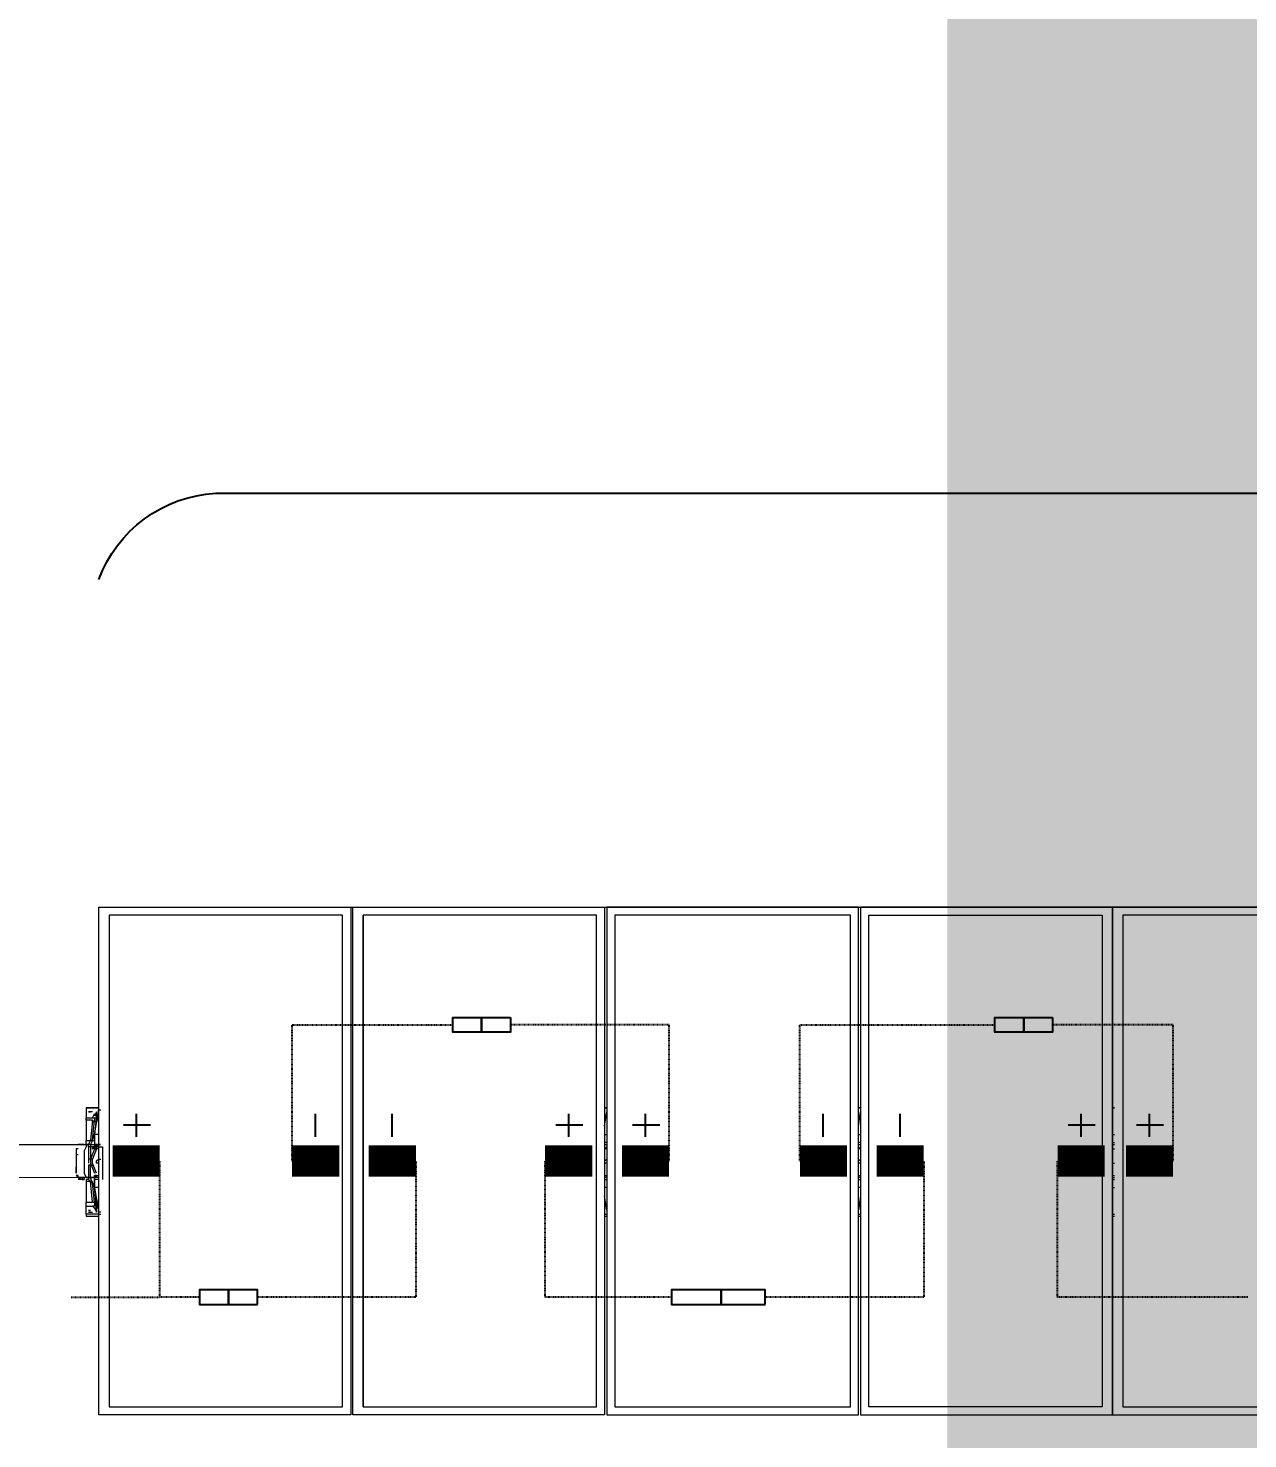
# Model space of a CAD drawing. Header units: feet. Extents: x -327 to 55127, y -2634 to 4121.
# Drawn here: x 4484.6 to 4677.4, y 1363.2 to 1586.3 of the extents above; entities that cross this region are included whole.
import ezdxf
from ezdxf.enums import TextEntityAlignment as Align

# ---------------------------------------------------------------- set-up
doc = ezdxf.new("R2018")
doc.units = ezdxf.units.FT
doc.header["$MEASUREMENT"] = 0
doc.linetypes.add('HIDDEN', pattern=[0.375, 0.25, -0.125])
for name, color, linetype in [('E-HARN-COMP', 8, 'Continuous'), ('E-TRNK-CABL-NEG', 6, 'HIDDEN'), ('E-TRUNK-CABLE-POS', 6, 'HIDDEN'), ('G-ANNO-TEXT', 1, 'Continuous'), ('Polarity-Text', 7, 'Continuous')]:
    doc.layers.add(name, color=color, linetype=linetype)
doc.styles.add('NEI-A', font='arial.ttf')
doc.styles.get("Standard").update_dxf_attribs({"font": 'arial.ttf'})

# ---------------------------------------------------------------- blocks, each defined once
blk = doc.blocks.new('DETAIL_TITLE')
at = {"style": 'NEI-A', "flags": 8}
blk.add_attdef('#', text='', height=0.2, dxfattribs=at).set_placement((0.5922, -0.5109), align=Align.MIDDLE_CENTER)
at = {"lineweight": 30, "flags": 104}
blk.add_attdef('DETAIL_TITLE', text='', height=0.2, dxfattribs=at).set_placement((0.9099, -0.5251), align=Align.BOTTOM_LEFT)
at = {"style": 'NEI-A'}
for tag, p in [('SCALE:', (0.9386, -0.7379)), ('1"_=_', (1.5474, -0.7379))]:
    blk.add_attdef(tag, text='', height=0.1, dxfattribs=at).set_placement(p, align=Align.BOTTOM_LEFT)
blk = doc.blocks.new('A$C47dfd34d')
at = {"lineweight": 5}
for points in [[(0.925, 0), (0.925, 0.4133), (2.1616, 0.4133)], [(1.14, 0.0067), (1.14, 0.4067)], [(0.9165, 0.25), (0.9148, 0.25), (0.9148, 0.2417), (0.9198, 0.2417), (0.9215, 0.245), (0.9231, 0.245), (0.9231, 0.2433), (0.9231, 0.2467), (0.9215, 0.2433)], [(0.9148, 0.24), (0.9148, 0.2233), (0.9181, 0.2233), (0.9198, 0.2233), (0.9215, 0.24), (0.9215, 0.2383), (0.9198, 0.2383), (0.9198, 0.24), (0.9148, 0.24), (0.9148, 0.2417)], [(0.9198, 0.2467), (0.9181, 0.2467), (0.9165, 0.2467), (0.9181, 0.2467), (0.9165, 0.2467)], [(0.9198, 0.2417), (0.9231, 0.2417), (0.9231, 0.2433), (0.9215, 0.2283), (0.9248, 0.2467), (0.9248, 0.245)], [(0.9215, 0.2417), (0.9215, 0.2383)], [(0.9231, 0.2417), (0.9231, 0.24)], [(0.9248, 0.2467), (0.9248, 0.2483), (0.9248, 0.2467)], [(0.9248, 0.2483), (0.9265, 0.2483)], [(0.9248, 0.2383), (0.9248, 0.2467)], [(1.3366, 0.235), (1.3383, 0.2467), (1.3383, 0.2433)], [(1.5433, 0.235), (1.5449, 0.2467), (1.5449, 0.2433)], [(1.7499, 0.235), (1.7499, 0.2467), (1.7499, 0.2433)], [(0.9198, 0.24), (0.9181, 0.2233), (0.9198, 0.2233), (0.9215, 0.2283), (0.9215, 0.2183), (0.9231, 0.2183), (0.9215, 0.2183), (0.9231, 0.2183), (0.9215, 0.2183), (0.9215, 0.2167), (0.9181, 0.2083), (0.9165, 0.2083)], [(0.9247, 0.1933), (0.9231, 0.1933), (0.9214, 0.1933), (0.065, 0.1917), (0.0017, 0.1917), (0.0017, 0.22), (0.065, 0.22), (0.9231, 0.22), (0.9214, 0.2183), (0.9197, 0.2167), (0.9214, 0.2183), (0.9231, 0.2183), (0.9247, 0.22), (0.9264, 0.22), (0.9247, 0.22), (0.9231, 0.22), (0.9214, 0.2183), (0.9231, 0.2183), (0.9247, 0.2183), (0.9281, 0.2183), (0.9281, 0.1917)], [(0.9098, 0.22), (0.9115, 0.22), (0.9131, 0.22), (0.9115, 0.22), (0.9081, 0.22)], [(0.9131, 0.22), (0.9148, 0.22), (0.9148, 0.2183), (0.9131, 0.215), (0.9131, 0.1967), (0.9148, 0.1933)], [(0.9181, 0.22), (0.9181, 0.2183), (0.9165, 0.2183), (0.9165, 0.22), (0.9148, 0.22), (0.9148, 0.2233)], [(0.9165, 0.2183), (0.9165, 0.2083), (0.9165, 0.205)], [(0.9248, 0.2283), (0.9215, 0.2283), (0.9215, 0.2183), (0.9181, 0.2183), (0.9181, 0.2083), (0.9181, 0.205), (0.9215, 0.1967)], [(0.9198, 0.2233), (0.9215, 0.2233)], [(0.9231, 0.2167), (0.9231, 0.22), (0.9248, 0.22), (0.9215, 0.22)], [(1.3366, 0.2283), (1.3383, 0.2283)], [(1.3383, 0.2217), (1.3366, 0.2217)], [(1.3366, 0.22), (1.3383, 0.22)], [(1.3383, 0.2167), (1.3366, 0.2167), (1.3383, 0.2183)], [(1.5433, 0.2283), (1.5449, 0.2283)], [(1.5449, 0.2217), (1.5433, 0.2217)], [(1.5433, 0.22), (1.5449, 0.22)], [(1.5449, 0.2167), (1.5433, 0.2167), (1.5449, 0.2183)], [(1.7499, 0.2283), (1.7516, 0.2283)], [(1.7499, 0.2217), (1.7516, 0.2217)], [(1.7499, 0.22), (1.7516, 0.22)], [(1.7499, 0.2183), (1.7499, 0.2167), (1.7516, 0.2167)], [(0.9065, 0.2167), (0.9065, 0.1967), (0.9065, 0.2017), (0.9065, 0.2)], [(0.9081, 0.2167), (0.9065, 0.2167), (0.9065, 0.2117)], [(0.9081, 0.2117), (0.9065, 0.2117), (0.9065, 0.2017)], [(0.9231, 0.1967), (0.9198, 0.205), (0.9198, 0.2083), (0.9181, 0.2083), (0.9181, 0.2033), (0.9198, 0.2033)], [(0.9248, 0.2167), (0.9231, 0.2167), (0.9215, 0.2167), (0.9231, 0.2167), (0.9198, 0.2083)], [(0.9248, 0.205), (0.9231, 0.205), (0.9231, 0.2067), (0.9248, 0.2083), (0.9265, 0.2083)], [(1.3366, 0.2067), (1.3383, 0.2083)], [(1.5433, 0.2067), (1.5449, 0.2083)], [(1.7499, 0.2067), (1.7499, 0.2083)], [(1.3383, 0.205), (1.3366, 0.205)], [(1.5449, 0.205), (1.5433, 0.205)], [(1.7499, 0.205), (1.7516, 0.205)], [(0.9081, 0.195), (0.9065, 0.195), (0.9081, 0.1933), (0.9098, 0.1917), (0.9098, 0.1933), (0.9081, 0.1933), (0.9081, 0.195), (0.9065, 0.195)], [(0.9131, 0.1933), (0.9115, 0.1933), (0.9115, 0.1917), (0.9131, 0.1917), (0.9115, 0.1917), (0.9081, 0.1917)], [(0.9215, 0.1883), (0.9198, 0.1883), (0.9181, 0.1933), (0.9165, 0.1933), (0.9165, 0.1917), (0.9165, 0.1933), (0.9148, 0.1933), (0.9115, 0.1933), (0.9131, 0.1933), (0.9115, 0.1933), (0.9098, 0.1933), (0.9115, 0.1933), (0.9131, 0.1933), (0.9131, 0.1917)], [(0.9098, 0.1933), (0.9098, 0.1933)], [(0.9248, 0.1933), (0.9231, 0.1933), (0.9215, 0.1933), (0.9215, 0.195), (0.9231, 0.195), (0.9215, 0.195), (0.9215, 0.1933), (0.9215, 0.185), (0.9248, 0.165), (0.9248, 0.1633), (0.9148, 0.1633), (0.9148, 0.1617), (0.9248, 0.1617)], [(0.9215, 0.1733), (0.9198, 0.1883), (0.9181, 0.19), (0.9165, 0.1917), (0.9148, 0.1917), (0.9148, 0.19)], [(0.9165, 0.1633), (0.9148, 0.1633), (0.9148, 0.17), (0.9198, 0.17), (0.9215, 0.1683), (0.9231, 0.165), (0.9231, 0.1683), (0.9215, 0.185), (0.9198, 0.1883), (0.9198, 0.19), (0.9181, 0.19)], [(0.9198, 0.1733), (0.9181, 0.19), (0.9148, 0.19), (0.9148, 0.1733)], [(0.9248, 0.185), (0.9215, 0.185), (0.9215, 0.1933), (0.9181, 0.1933), (0.9198, 0.1933)], [(0.9215, 0.1933), (0.9215, 0.195), (0.9231, 0.1933), (0.9231, 0.195), (0.9215, 0.195), (0.9248, 0.195)], [(0.9248, 0.1917), (0.9215, 0.1917)], [(1.3366, 0.195), (1.3383, 0.195)], [(1.3383, 0.1933), (1.3366, 0.1933)], [(1.3366, 0.1917), (1.3383, 0.1917)], [(1.3383, 0.185), (1.3366, 0.185)], [(1.5433, 0.195), (1.5449, 0.195)], [(1.5449, 0.1933), (1.5433, 0.1933)], [(1.5433, 0.1917), (1.5449, 0.1917)], [(1.5449, 0.185), (1.5433, 0.185)], [(1.7499, 0.195), (1.7516, 0.195)], [(1.7499, 0.1933), (1.7516, 0.1933)], [(1.7499, 0.1917), (1.7516, 0.1917)], [(1.7499, 0.185), (1.7516, 0.185)], [(0.9148, 0.17), (0.9148, 0.1733), (0.9198, 0.1733), (0.9215, 0.1733), (0.9215, 0.17)], [(0.9248, 0.165), (0.9248, 0.175)], [(1.3383, 0.17), (1.3383, 0.1667), (1.3366, 0.1783)], [(1.5449, 0.17), (1.5449, 0.1667), (1.5433, 0.1783)], [(1.7499, 0.17), (1.7499, 0.1667), (1.7499, 0.1783)], [(0.9165, 0.1667), (0.9181, 0.1667)], [(0.9181, 0.165), (0.9165, 0.165), (0.9181, 0.165), (0.9198, 0.165)], [(0.9231, 0.1717), (0.9231, 0.17), (0.9198, 0.17)], [(0.9231, 0.17), (0.9231, 0.1683), (0.9215, 0.1683)], [(0.9248, 0.1667), (0.9248, 0.1633), (0.9265, 0.1633)], [(0.9265, 0.165), (0.9248, 0.165), (0.9248, 0.1633)], [(1.3366, 0.1633), (1.3383, 0.1633)], [(1.3366, 0.1617), (1.3383, 0.1617)], [(1.3383, 0.1667), (1.3383, 0.1667)], [(1.5433, 0.1633), (1.5449, 0.1633)], [(1.5433, 0.1617), (1.5449, 0.1617)], [(1.5449, 0.1667), (1.5449, 0.1667)], [(1.7499, 0.1667), (1.7499, 0.1667)], [(1.7499, 0.1633), (1.7516, 0.1633)], [(1.7499, 0.1617), (1.7516, 0.1617)]]:
    blk.add_lwpolyline(points, dxfattribs=at)
for points in [[(0.925, 0.4133), (1.13, 0.4133), (1.13, 0), (0.925, 0)], [(1.1316, 0.4133), (1.3366, 0.4133), (1.3366, 0), (1.1316, 0)], [(1.3383, 0), (1.5433, 0), (1.5433, 0.4133), (1.3383, 0.4133)], [(1.5449, 0.4133), (1.5449, 0), (1.7499, 0), (1.7499, 0.4133)], [(1.9549, 0.4133), (1.7499, 0.4133), (1.7499, 0), (1.9549, 0)], [(0.9333, 0.4067), (0.9333, 0.0067), (1.1233, 0.0067), (1.1233, 0.4067)], [(1.14, 0.4067), (1.14, 0.0067), (1.3299, 0.0067), (1.3299, 0.4067)], [(1.3449, 0.0067), (1.5366, 0.0067), (1.5366, 0.4067), (1.3449, 0.4067)], [(1.7416, 0.4067), (1.7416, 0.0067), (1.5516, 0.0067), (1.5516, 0.4067)], [(1.7583, 0.0067), (1.9483, 0.0067), (1.9483, 0.4067), (1.7583, 0.4067)], [(0.9248, 0.25), (0.9148, 0.25)], [(1.3383, 0.25), (1.3366, 0.25)], [(1.5449, 0.25), (1.5433, 0.25)], [(1.7516, 0.25), (1.7499, 0.25)], [(0.9131, 0.22), (0.9115, 0.22)], [(0.9181, 0.2233), (0.9198, 0.2233), (0.9181, 0.22), (0.9165, 0.22)], [(0.9215, 0.2167), (0.9215, 0.2183)], [(0.9165, 0.2033), (0.9165, 0.1933), (0.9181, 0.1933), (0.9181, 0.2033)]]:
    blk.add_lwpolyline(points, close=True, dxfattribs=at)

msp = doc.modelspace()

# ---------------------------------------------------------------- linework, layer by layer
at = {"layer": 'E-HARN-COMP'}
for points in [[(4556.26, 1429.87), (4556.26, 1427.54), (4551.69, 1427.54), (4551.69, 1429.87)], [(4560.82, 1429.87), (4560.82, 1427.54), (4556.26, 1427.54), (4556.26, 1429.87)], [(4641.97, 1429.87), (4641.97, 1427.54), (4637.4, 1427.54), (4637.4, 1429.87)], [(4646.53, 1429.87), (4646.53, 1427.54), (4641.97, 1427.54), (4641.97, 1429.87)], [(4516.23, 1384.47), (4516.23, 1386.8), (4511.67, 1386.8), (4511.67, 1384.47)], [(4520.8, 1384.47), (4520.8, 1386.8), (4516.23, 1386.8), (4516.23, 1384.47)], [(4594.15, 1384.47), (4594.15, 1386.8), (4586.26, 1386.8), (4586.26, 1384.47)], [(4601.1, 1384.47), (4601.1, 1386.8), (4594.15, 1386.8), (4594.15, 1384.47)]]:
    msp.add_lwpolyline(points, close=True, dxfattribs=at)
at = {"layer": 'E-HARN-COMP', "const_width": 5}
for points in [[(4505.37, 1407.17), (4497.92, 1407.17)], [(4526.28, 1407.17), (4533.73, 1407.17)], [(4545.87, 1407.17), (4538.41, 1407.17)], [(4566.3, 1407.17), (4573.76, 1407.17)], [(4585.9, 1407.17), (4578.44, 1407.17)], [(4606.58, 1407.17), (4614.03, 1407.17)], [(4626.17, 1407.17), (4618.71, 1407.17)], [(4647.33, 1407.17), (4654.78, 1407.17)], [(4665.59, 1407.17), (4658.13, 1407.17)]]:
    msp.add_lwpolyline(points, dxfattribs=at)
at = {"layer": 'E-TRNK-CABL-NEG', "ltscale": 0.1}
for points in [[(4526.28, 1407.17), (4526.28, 1428.7), (4551.7, 1428.7)], [(4606.58, 1407.17), (4606.58, 1428.7), (4637.41, 1428.7)], [(4545.87, 1407.17), (4545.87, 1385.63), (4520.8, 1385.63)], [(4626.17, 1407.17), (4626.17, 1385.63), (4601.1, 1385.63)]]:
    msp.add_lwpolyline(points, dxfattribs=at)
at = {"layer": 'E-TRUNK-CABLE-POS', "ltscale": 0.1}
for points in [[(4585.9, 1407.17), (4585.9, 1428.7), (4560.83, 1428.7)], [(4665.59, 1407.17), (4665.59, 1428.7), (4646.53, 1428.7)], [(4491.37, 1385.63), (4505.37, 1385.63), (4505.37, 1407.17)], [(4511.67, 1385.63), (4505.37, 1385.63), (4505.37, 1407.17)], [(4586.26, 1385.63), (4566.31, 1385.63), (4566.31, 1407.17)], [(4677.41, 1385.63), (4647.33, 1385.63), (4647.33, 1407.17)]]:
    msp.add_lwpolyline(points, dxfattribs=at)
at = {"layer": 'G-ANNO-TEXT', "flags": 128}
msp.add_lwpolyline([(4495.72, 1499.14, -0.298343), (4514.22, 1512.79), (5006.37, 1512.79, 0.298343), (5024.88, 1526.43, 0.298343), (5043.39, 1512.79), (5596.31, 1512.79, -0.298343), (5614.82, 1499.14)], format="xyb", dxfattribs=at)
at = {"layer": 'Polarity-Text'}
for p, q in [((4501.61, 1414.63), (4501.61, 1411.01)), ((4529.93, 1414.63), (4529.93, 1411.01)), ((4542.06, 1414.63), (4542.06, 1411.01)), ((4569.99, 1414.63), (4569.99, 1411.01)), ((4582.13, 1414.63), (4582.13, 1411.01)), ((4610.23, 1414.63), (4610.23, 1411.01)), ((4622.36, 1414.63), (4622.36, 1411.01)), ((4651.02, 1414.63), (4651.02, 1411.01)), ((4661.82, 1414.63), (4661.82, 1411.01)), ((4503.88, 1412.82), (4499.61, 1412.82)), ((4572.27, 1412.82), (4567.99, 1412.82)), ((4584.41, 1412.82), (4580.13, 1412.82)), ((4653.29, 1412.82), (4649.02, 1412.82)), ((4664.1, 1412.82), (4659.83, 1412.82))]:
    msp.add_line(p, q, dxfattribs=at)

# ---------------------------------------------------------------- block references
at = {"xscale": 194.318304, "yscale": 194.318304, "zscale": 194.318304}
msp.add_blockref('A$C47dfd34d', (4315.98, 1367.01), dxfattribs=at)
at = {"layer": 'G-ANNO-TEXT'}
ref = msp.add_blockref('DETAIL_TITLE', (57.64, 2212.85), dxfattribs=dict(at, xscale=128.9267043143703, yscale=128.9267043143703, zscale=128.9267043143703))
lines = msp.add_mtext('{\\LDC BLOCK TYPE-2 (2) STRINGS (52) MODULES [580W-SOUTH MOTOR GAP] }', dxfattribs={"layer": '0', "insert": (174.95, 2183.83), "char_height": 1139.5591, "attachment_point": 1})
ref.add_attrib('DETAIL_TITLE', '', (174.95, 2183.83)).embed_mtext(lines)
ref = msp.add_blockref('DETAIL_TITLE', (4410.51, 2169.5), dxfattribs=dict(at, xscale=128.9267043143703, yscale=128.9267043143703, zscale=128.9267043143703))
lines = msp.add_mtext('{\\LDC BLOCK TYPE-5 (2) STRINGS (54) MODULES [400W-SOUTH MOTOR GAP] }', dxfattribs={"layer": '0', "insert": (4527.82, 2140.47), "char_height": 930.6003, "attachment_point": 1})
ref.add_attrib('DETAIL_TITLE', '', (4527.82, 2140.47)).embed_mtext(lines)

doc.saveas('drawing.dxf')
